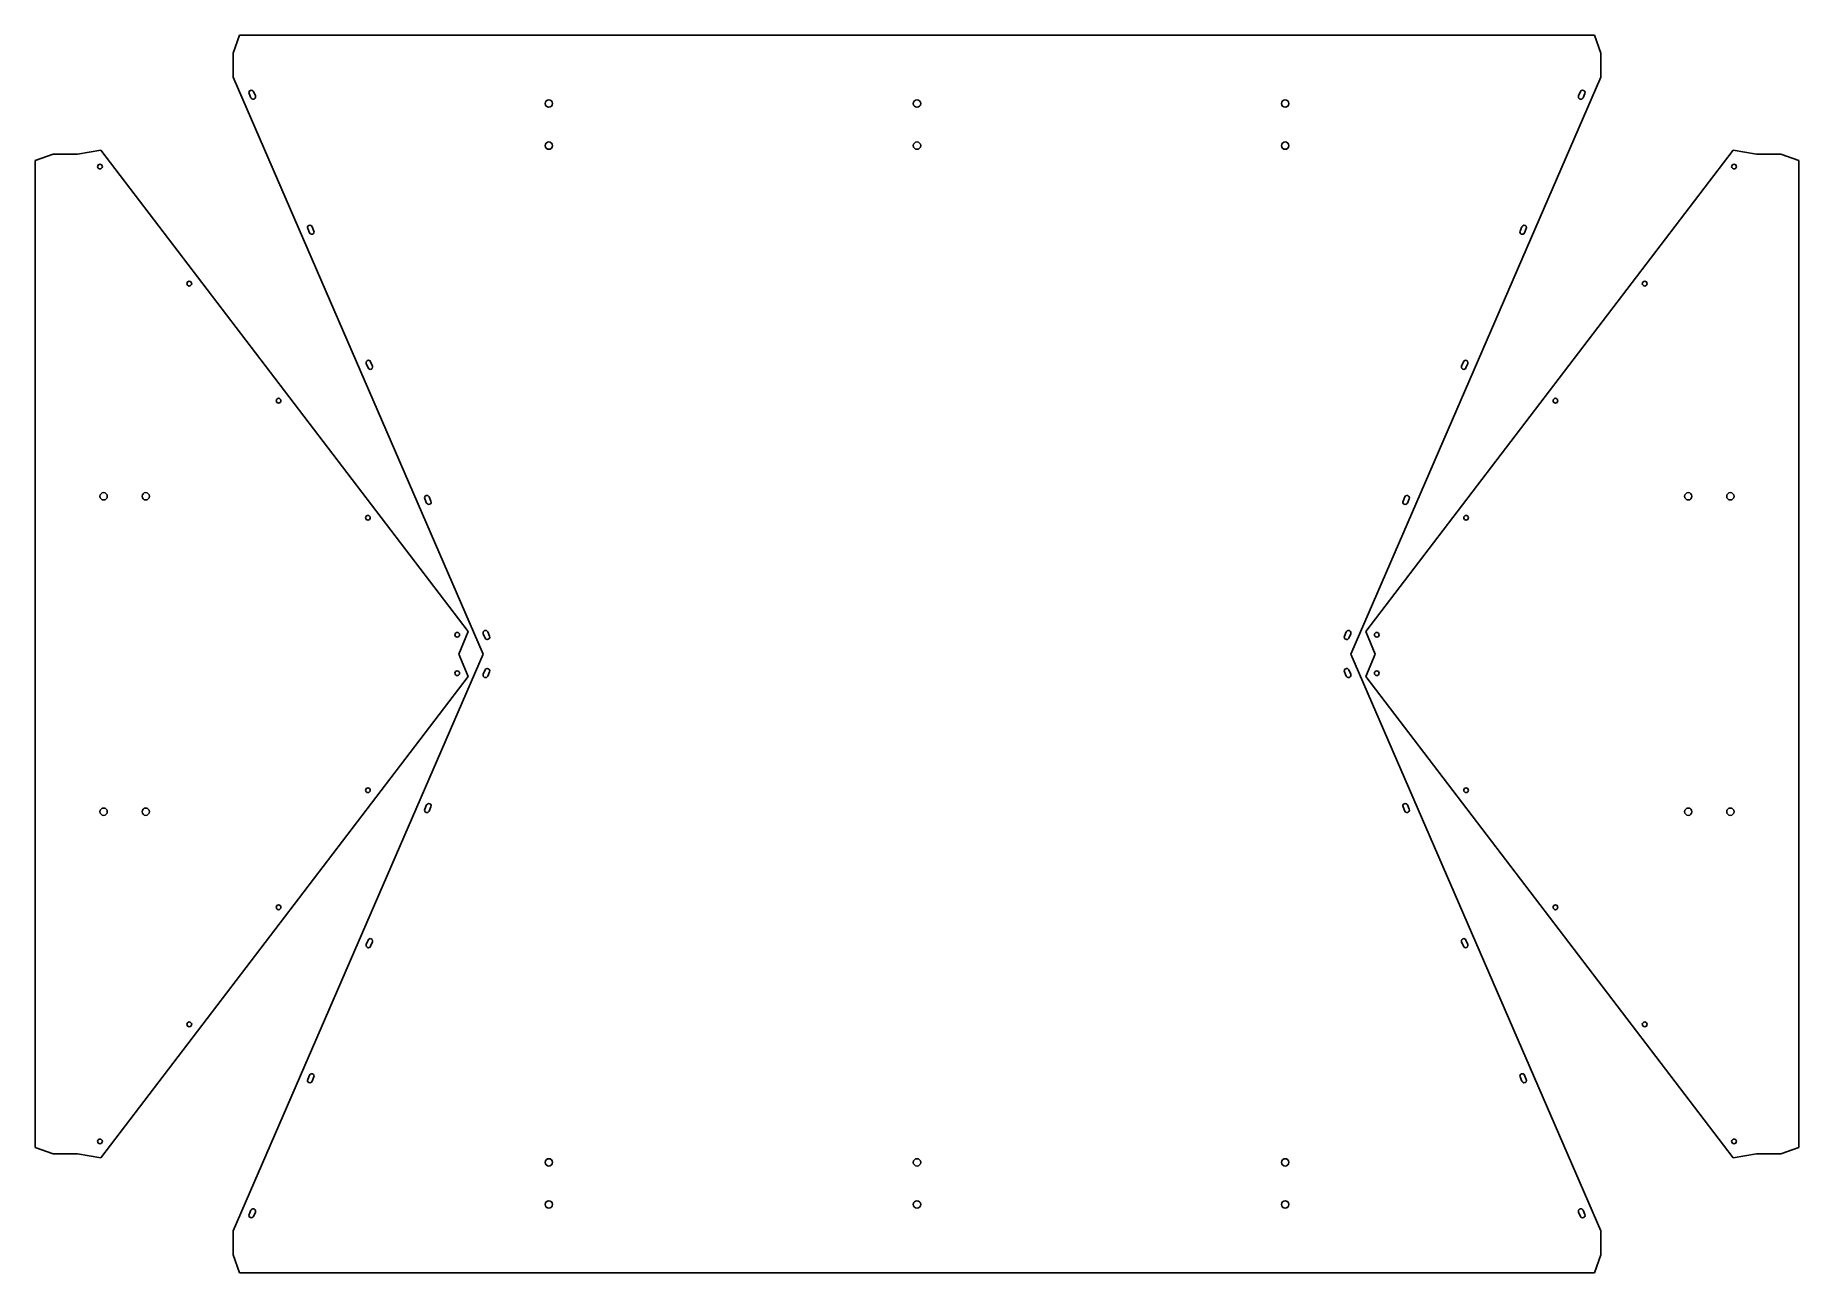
# Model space of a CAD drawing. Header units: millimetres. Extents: x -188 to 1488, y -588 to 588.
import ezdxf

# ---------------------------------------------------------------- set-up
doc = ezdxf.new("R2010")
doc.units = ezdxf.units.MM

msp = doc.modelspace()

# ---------------------------------------------------------------- linework, layer by layer
for p, q in [((6, 588.4868), (0, 571.4868)), ((1294, 588.4868), (6, 588.4868)), ((1300, 571.4868), (1294, 588.4868)), ((0, 571.4868), (0, 548.4868)), ((1300, 548.4868), (1300, 571.4868)), ((0, 548.4868), (237.6484, 0)), ((1062.3516, 0), (1300, 548.4868)), ((16.9041, 528.9661), (15.1151, 533.0952)), ((21.0332, 530.7551), (19.2442, 534.8842)), ((1278.9668, 530.7551), (1280.7558, 534.8842)), ((1283.0959, 528.9661), (1284.8849, 533.0952)), ((-171.1682, 475.2926), (-188.1682, 469.2926)), ((-148.1682, 475.2926), (-171.1682, 475.2926)), ((-125.9967, 479.202), (-148.1682, 475.2926)), ((223.2654, 21.2755), (-125.9967, 479.202)), ((1425.9967, 479.202), (1076.7346, 21.2755)), ((1448.1682, 475.2926), (1425.9967, 479.202)), ((1471.1682, 475.2926), (1448.1682, 475.2926)), ((1488.1682, 469.2926), (1471.1682, 475.2926)), ((-188.1682, 469.2926), (-188.1682, -469.2926)), ((1488.1682, -469.2926), (1488.1682, 469.2926)), ((72.5634, 400.5058), (70.7743, 404.6349)), ((76.6925, 402.2948), (74.9034, 406.4239)), ((1223.3075, 402.2948), (1225.0966, 406.4239)), ((1227.4366, 400.5058), (1229.2257, 404.6349)), ((128.2227, 272.0455), (126.4336, 276.1746)), ((132.3517, 273.8346), (130.5627, 277.9636)), ((1167.6483, 273.8346), (1169.4373, 277.9636)), ((1171.7773, 272.0455), (1173.5664, 276.1746)), ((183.8819, 143.5852), (182.0929, 147.7143)), ((188.011, 145.3743), (186.222, 149.5033)), ((1111.989, 145.3743), (1113.778, 149.5033)), ((1116.1181, 143.5852), (1117.9071, 147.7143)), ((214.339, 0), (223.2654, 21.2755)), ((239.5412, 15.1249), (237.7522, 19.254)), ((243.6703, 16.914), (241.8812, 21.0431)), ((1056.3297, 16.914), (1058.1188, 21.0431)), ((1060.4588, 15.1249), (1062.2478, 19.254)), ((1076.7346, 21.2755), (1085.661, 0)), ((237.6484, 0), (0, -548.4868)), ((223.2654, -21.2755), (214.339, 0)), ((1300, -548.4868), (1062.3516, 0)), ((1085.661, 0), (1076.7346, -21.2755)), ((239.5412, -15.1249), (237.7522, -19.254)), ((1060.4588, -15.1249), (1062.2478, -19.254)), ((-125.9967, -479.202), (223.2654, -21.2755)), ((243.6703, -16.914), (241.8812, -21.0431)), ((1056.3297, -16.914), (1058.1188, -21.0431)), ((1076.7346, -21.2755), (1425.9967, -479.202)), ((183.8819, -143.5852), (182.0929, -147.7143)), ((188.011, -145.3743), (186.222, -149.5033)), ((1111.989, -145.3743), (1113.778, -149.5033)), ((1116.1181, -143.5852), (1117.9071, -147.7143)), ((128.2227, -272.0455), (126.4336, -276.1746)), ((132.3517, -273.8346), (130.5627, -277.9636)), ((1167.6483, -273.8346), (1169.4373, -277.9636)), ((1171.7773, -272.0455), (1173.5664, -276.1746)), ((72.5634, -400.5058), (70.7743, -404.6349)), ((76.6925, -402.2948), (74.9034, -406.4239)), ((1223.3075, -402.2948), (1225.0966, -406.4239)), ((1227.4366, -400.5058), (1229.2257, -404.6349)), ((-188.1682, -469.2926), (-171.1682, -475.2926)), ((1471.1682, -475.2926), (1488.1682, -469.2926)), ((-171.1682, -475.2926), (-148.1682, -475.2926)), ((-148.1682, -475.2926), (-125.9967, -479.202)), ((1425.9967, -479.202), (1448.1682, -475.2926)), ((1448.1682, -475.2926), (1471.1682, -475.2926)), ((16.9041, -528.9661), (15.1151, -533.0952)), ((21.0332, -530.7551), (19.2442, -534.8842)), ((1278.9668, -530.7551), (1280.7558, -534.8842)), ((1283.0959, -528.9661), (1284.8849, -533.0952)), ((0, -548.4868), (0, -571.4868)), ((1300, -571.4868), (1300, -548.4868)), ((0, -571.4868), (6, -588.4868)), ((1294, -588.4868), (1300, -571.4868)), ((6, -588.4868), (1294, -588.4868))]:
    msp.add_line(p, q)
for centre, radius in [((300, 523.4868), 3.5), ((650, 523.4868), 3.5), ((1000, 523.4868), 3.5), ((300, 483.4868), 3.5), ((650, 483.4868), 3.5), ((1000, 483.4868), 3.5), ((-126.6434, 463.5604), 2.25), ((1426.6434, 463.5604), 2.25), ((-41.7411, 352.2428), 2.25), ((1341.7411, 352.2428), 2.25), ((43.1612, 240.9252), 2.25), ((1256.8388, 240.9252), 2.25), ((-123.1682, 150), 3.5), ((-83.1682, 150), 3.5), ((1383.1682, 150), 3.5), ((1423.1682, 150), 3.5), ((128.0634, 129.6076), 2.25), ((1171.9366, 129.6076), 2.25), ((212.9657, 18.2901), 2.25), ((1087.0343, 18.2901), 2.25), ((212.9657, -18.2901), 2.25), ((1087.0343, -18.2901), 2.25), ((128.0634, -129.6076), 2.25), ((1171.9366, -129.6076), 2.25), ((-123.1682, -150), 3.5), ((-83.1682, -150), 3.5), ((1383.1682, -150), 3.5), ((1423.1682, -150), 3.5), ((43.1612, -240.9252), 2.25), ((1256.8388, -240.9252), 2.25), ((-41.7411, -352.2428), 2.25), ((1341.7411, -352.2428), 2.25), ((-126.6434, -463.5604), 2.25), ((1426.6434, -463.5604), 2.25), ((300, -483.4868), 3.5), ((650, -483.4868), 3.5), ((1000, -483.4868), 3.5), ((300, -523.4868), 3.5), ((650, -523.4868), 3.5), ((1000, -523.4868), 3.5)]:
    msp.add_circle(centre, radius)
for centre, start, end in [((17.1796, 533.9897), 23.4261, 203.4261), ((18.9687, 529.8606), 203.4261, 23.4261), ((1281.0313, 529.8606), 156.5739, 336.5739), ((1282.8204, 533.9897), 336.5739, 156.5739), ((72.8389, 405.5294), 23.4261, 203.4261), ((1227.1611, 405.5294), 336.5739, 156.5739), ((74.6279, 401.4003), 203.4261, 23.4261), ((1225.3721, 401.4003), 156.5739, 336.5739), ((128.4982, 277.0691), 23.4261, 203.4261), ((130.2872, 272.94), 203.4261, 23.4261), ((1169.7128, 272.94), 156.5739, 336.5739), ((1171.5018, 277.0691), 336.5739, 156.5739), ((184.1574, 148.6088), 23.4261, 203.4261), ((185.9465, 144.4797), 203.4261, 23.4261), ((1114.0535, 144.4797), 156.5739, 336.5739), ((1115.8426, 148.6088), 336.5739, 156.5739), ((239.8167, 20.1485), 23.4261, 203.4261), ((241.6058, 16.0195), 203.4261, 23.4261), ((1058.3942, 16.0195), 156.5739, 336.5739), ((1060.1833, 20.1485), 336.5739, 156.5739), ((241.6058, -16.0195), 336.5739, 156.5739), ((1058.3942, -16.0195), 23.4261, 203.4261), ((239.8167, -20.1485), 156.5739, 336.5739), ((1060.1833, -20.1485), 203.4261, 23.4261), ((184.1574, -148.6088), 156.5739, 336.5739), ((185.9465, -144.4797), 336.5739, 156.5739), ((1114.0535, -144.4797), 23.4261, 203.4261), ((1115.8426, -148.6088), 203.4261, 23.4261), ((128.4982, -277.0691), 156.5739, 336.5739), ((130.2872, -272.94), 336.5739, 156.5739), ((1169.7128, -272.94), 23.4261, 203.4261), ((1171.5018, -277.0691), 203.4261, 23.4261), ((74.6279, -401.4003), 336.5739, 156.5739), ((1225.3721, -401.4003), 23.4261, 203.4261), ((72.8389, -405.5294), 156.5739, 336.5739), ((1227.1611, -405.5294), 203.4261, 23.4261), ((17.1796, -533.9897), 156.5739, 336.5739), ((18.9687, -529.8606), 336.5739, 156.5739), ((1281.0313, -529.8606), 23.4261, 203.4261), ((1282.8204, -533.9897), 203.4261, 23.4261)]:
    msp.add_arc(centre, 2.25, start, end)

doc.saveas('drawing.dxf')
